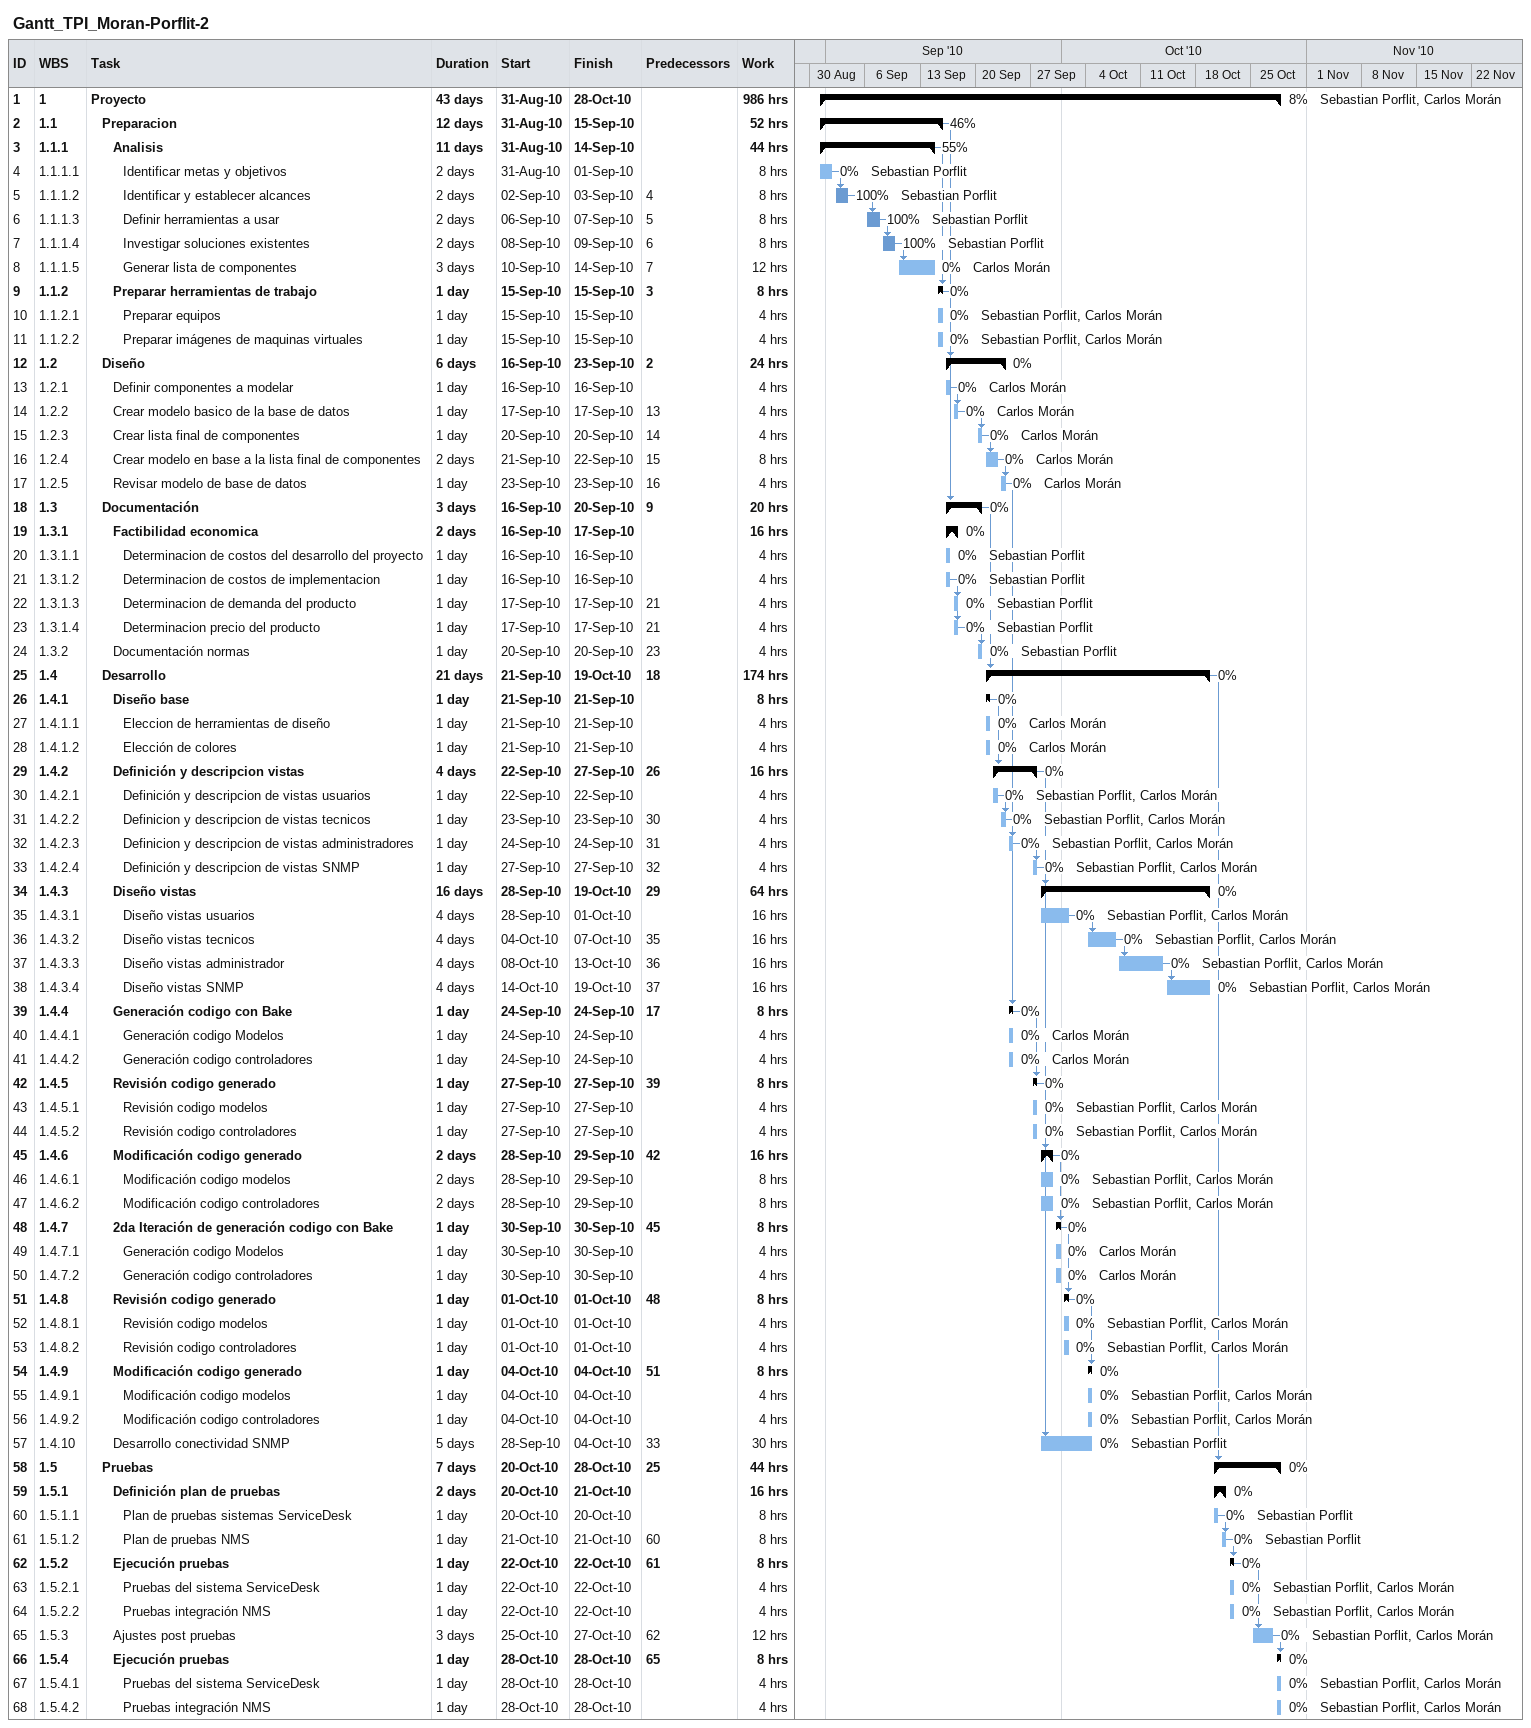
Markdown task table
Gantt_TPI_Moran-Porflit-2

| ID | WBS | Task | Duration | Start | Finish | Predecessors | Resources | % complete | Work (h) |
|---|---|---|---|---|---|---|---|---|---|
| 1 | 1 | **Proyecto** | 43d | 2010-08-31 | 2010-10-28 |  | Sebastian Porflit, Carlos Morán | 8 | 986 |
| 2 | 1.1 | **Preparacion** | 12d | 2010-08-31 | 2010-09-15 |  |  | 46 | 52 |
| 3 | 1.1.1 | **Analisis** | 11d | 2010-08-31 | 2010-09-14 |  |  | 55 | 44 |
| 4 | 1.1.1.1 | Identificar metas y objetivos | 2d | 2010-08-31 | 2010-09-01 |  | Sebastian Porflit | 0 | 8 |
| 5 | 1.1.1.2 | Identificar y establecer alcances | 2d | 2010-09-02 | 2010-09-03 | 4 | Sebastian Porflit | 100 | 8 |
| 6 | 1.1.1.3 | Definir herramientas a usar | 2d | 2010-09-06 | 2010-09-07 | 5 | Sebastian Porflit | 100 | 8 |
| 7 | 1.1.1.4 | Investigar soluciones existentes | 2d | 2010-09-08 | 2010-09-09 | 6 | Sebastian Porflit | 100 | 8 |
| 8 | 1.1.1.5 | Generar lista de componentes | 3d | 2010-09-10 | 2010-09-14 | 7 | Carlos Morán | 0 | 12 |
| 9 | 1.1.2 | **Preparar herramientas de trabajo** | 1d | 2010-09-15 | 2010-09-15 | 3 |  | 0 | 8 |
| 10 | 1.1.2.1 | Preparar equipos | 1d | 2010-09-15 | 2010-09-15 |  | Sebastian Porflit, Carlos Morán | 0 | 4 |
| 11 | 1.1.2.2 | Preparar imágenes de maquinas virtuales | 1d | 2010-09-15 | 2010-09-15 |  | Sebastian Porflit, Carlos Morán | 0 | 4 |
| 12 | 1.2 | **Diseño** | 6d | 2010-09-16 | 2010-09-23 | 2 |  | 0 | 24 |
| 13 | 1.2.1 | Definir componentes a modelar | 1d | 2010-09-16 | 2010-09-16 |  | Carlos Morán | 0 | 4 |
| 14 | 1.2.2 | Crear modelo basico de la base de datos | 1d | 2010-09-17 | 2010-09-17 | 13 | Carlos Morán | 0 | 4 |
| 15 | 1.2.3 | Crear lista final de componentes | 1d | 2010-09-20 | 2010-09-20 | 14 | Carlos Morán | 0 | 4 |
| 16 | 1.2.4 | Crear modelo en base a la lista final de componentes | 2d | 2010-09-21 | 2010-09-22 | 15 | Carlos Morán | 0 | 8 |
| 17 | 1.2.5 | Revisar modelo de base de datos | 1d | 2010-09-23 | 2010-09-23 | 16 | Carlos Morán | 0 | 4 |
| 18 | 1.3 | **Documentación** | 3d | 2010-09-16 | 2010-09-20 | 9 |  | 0 | 20 |
| 19 | 1.3.1 | **Factibilidad economica** | 2d | 2010-09-16 | 2010-09-17 |  |  | 0 | 16 |
| 20 | 1.3.1.1 | Determinacion de costos del desarrollo del proyecto | 1d | 2010-09-16 | 2010-09-16 |  | Sebastian Porflit | 0 | 4 |
| 21 | 1.3.1.2 | Determinacion de costos de implementacion | 1d | 2010-09-16 | 2010-09-16 |  | Sebastian Porflit | 0 | 4 |
| 22 | 1.3.1.3 | Determinacion de demanda del producto | 1d | 2010-09-17 | 2010-09-17 | 21 | Sebastian Porflit | 0 | 4 |
| 23 | 1.3.1.4 | Determinacion precio del producto | 1d | 2010-09-17 | 2010-09-17 | 21 | Sebastian Porflit | 0 | 4 |
| 24 | 1.3.2 | Documentación normas | 1d | 2010-09-20 | 2010-09-20 | 23 | Sebastian Porflit | 0 | 4 |
| 25 | 1.4 | **Desarrollo** | 21d | 2010-09-21 | 2010-10-19 | 18 |  | 0 | 174 |
| 26 | 1.4.1 | **Diseño base** | 1d | 2010-09-21 | 2010-09-21 |  |  | 0 | 8 |
| 27 | 1.4.1.1 | Eleccion de herramientas de diseño | 1d | 2010-09-21 | 2010-09-21 |  | Carlos Morán | 0 | 4 |
| 28 | 1.4.1.2 | Elección de colores | 1d | 2010-09-21 | 2010-09-21 |  | Carlos Morán | 0 | 4 |
| 29 | 1.4.2 | **Definición y descripcion vistas** | 4d | 2010-09-22 | 2010-09-27 | 26 |  | 0 | 16 |
| 30 | 1.4.2.1 | Definición y descripcion de vistas usuarios | 1d | 2010-09-22 | 2010-09-22 |  | Sebastian Porflit, Carlos Morán | 0 | 4 |
| 31 | 1.4.2.2 | Definicion y descripcion de vistas tecnicos | 1d | 2010-09-23 | 2010-09-23 | 30 | Sebastian Porflit, Carlos Morán | 0 | 4 |
| 32 | 1.4.2.3 | Definicion y descripcion de vistas administradores | 1d | 2010-09-24 | 2010-09-24 | 31 | Sebastian Porflit, Carlos Morán | 0 | 4 |
| 33 | 1.4.2.4 | Definición y descripcion de vistas SNMP | 1d | 2010-09-27 | 2010-09-27 | 32 | Sebastian Porflit, Carlos Morán | 0 | 4 |
| 34 | 1.4.3 | **Diseño vistas** | 16d | 2010-09-28 | 2010-10-19 | 29 |  | 0 | 64 |
| 35 | 1.4.3.1 | Diseño vistas usuarios | 4d | 2010-09-28 | 2010-10-01 |  | Sebastian Porflit, Carlos Morán | 0 | 16 |
| 36 | 1.4.3.2 | Diseño vistas tecnicos | 4d | 2010-10-04 | 2010-10-07 | 35 | Sebastian Porflit, Carlos Morán | 0 | 16 |
| 37 | 1.4.3.3 | Diseño vistas administrador | 4d | 2010-10-08 | 2010-10-13 | 36 | Sebastian Porflit, Carlos Morán | 0 | 16 |
| 38 | 1.4.3.4 | Diseño vistas SNMP | 4d | 2010-10-14 | 2010-10-19 | 37 | Sebastian Porflit, Carlos Morán | 0 | 16 |
| 39 | 1.4.4 | **Generación codigo con Bake** | 1d | 2010-09-24 | 2010-09-24 | 17 |  | 0 | 8 |
| 40 | 1.4.4.1 | Generación codigo Modelos | 1d | 2010-09-24 | 2010-09-24 |  | Carlos Morán | 0 | 4 |
| 41 | 1.4.4.2 | Generación codigo controladores | 1d | 2010-09-24 | 2010-09-24 |  | Carlos Morán | 0 | 4 |
| 42 | 1.4.5 | **Revisión codigo generado** | 1d | 2010-09-27 | 2010-09-27 | 39 |  | 0 | 8 |
| 43 | 1.4.5.1 | Revisión codigo modelos | 1d | 2010-09-27 | 2010-09-27 |  | Sebastian Porflit, Carlos Morán | 0 | 4 |
| 44 | 1.4.5.2 | Revisión codigo controladores | 1d | 2010-09-27 | 2010-09-27 |  | Sebastian Porflit, Carlos Morán | 0 | 4 |
| 45 | 1.4.6 | **Modificación codigo generado** | 2d | 2010-09-28 | 2010-09-29 | 42 |  | 0 | 16 |
| 46 | 1.4.6.1 | Modificación codigo modelos | 2d | 2010-09-28 | 2010-09-29 |  | Sebastian Porflit, Carlos Morán | 0 | 8 |
| 47 | 1.4.6.2 | Modificación codigo controladores | 2d | 2010-09-28 | 2010-09-29 |  | Sebastian Porflit, Carlos Morán | 0 | 8 |
| 48 | 1.4.7 | **2da Iteración de generación codigo con Bake** | 1d | 2010-09-30 | 2010-09-30 | 45 |  | 0 | 8 |
| 49 | 1.4.7.1 | Generación codigo Modelos | 1d | 2010-09-30 | 2010-09-30 |  | Carlos Morán | 0 | 4 |
| 50 | 1.4.7.2 | Generación codigo controladores | 1d | 2010-09-30 | 2010-09-30 |  | Carlos Morán | 0 | 4 |
| 51 | 1.4.8 | **Revisión codigo generado** | 1d | 2010-10-01 | 2010-10-01 | 48 |  | 0 | 8 |
| 52 | 1.4.8.1 | Revisión codigo modelos | 1d | 2010-10-01 | 2010-10-01 |  | Sebastian Porflit, Carlos Morán | 0 | 4 |
| 53 | 1.4.8.2 | Revisión codigo controladores | 1d | 2010-10-01 | 2010-10-01 |  | Sebastian Porflit, Carlos Morán | 0 | 4 |
| 54 | 1.4.9 | **Modificación codigo generado** | 1d | 2010-10-04 | 2010-10-04 | 51 |  | 0 | 8 |
| 55 | 1.4.9.1 | Modificación codigo modelos | 1d | 2010-10-04 | 2010-10-04 |  | Sebastian Porflit, Carlos Morán | 0 | 4 |
| 56 | 1.4.9.2 | Modificación codigo controladores | 1d | 2010-10-04 | 2010-10-04 |  | Sebastian Porflit, Carlos Morán | 0 | 4 |
| 57 | 1.4.10 | Desarrollo conectividad SNMP | 5d | 2010-09-28 | 2010-10-04 | 33 | Sebastian Porflit | 0 | 30 |
| 58 | 1.5 | **Pruebas** | 7d | 2010-10-20 | 2010-10-28 | 25 |  | 0 | 44 |
| 59 | 1.5.1 | **Definición plan de pruebas** | 2d | 2010-10-20 | 2010-10-21 |  |  | 0 | 16 |
| 60 | 1.5.1.1 | Plan de pruebas sistemas ServiceDesk | 1d | 2010-10-20 | 2010-10-20 |  | Sebastian Porflit | 0 | 8 |
| 61 | 1.5.1.2 | Plan de pruebas NMS | 1d | 2010-10-21 | 2010-10-21 | 60 | Sebastian Porflit | 0 | 8 |
| 62 | 1.5.2 | **Ejecución pruebas** | 1d | 2010-10-22 | 2010-10-22 | 61 |  | 0 | 8 |
| 63 | 1.5.2.1 | Pruebas del sistema ServiceDesk | 1d | 2010-10-22 | 2010-10-22 |  | Sebastian Porflit, Carlos Morán | 0 | 4 |
| 64 | 1.5.2.2 | Pruebas integración NMS | 1d | 2010-10-22 | 2010-10-22 |  | Sebastian Porflit, Carlos Morán | 0 | 4 |
| 65 | 1.5.3 | Ajustes post pruebas | 3d | 2010-10-25 | 2010-10-27 | 62 | Sebastian Porflit, Carlos Morán | 0 | 12 |
| 66 | 1.5.4 | **Ejecución pruebas** | 1d | 2010-10-28 | 2010-10-28 | 65 |  | 0 | 8 |
| 67 | 1.5.4.1 | Pruebas del sistema ServiceDesk | 1d | 2010-10-28 | 2010-10-28 |  | Sebastian Porflit, Carlos Morán | 0 | 4 |
| 68 | 1.5.4.2 | Pruebas integración NMS | 1d | 2010-10-28 | 2010-10-28 |  | Sebastian Porflit, Carlos Morán | 0 | 4 |
